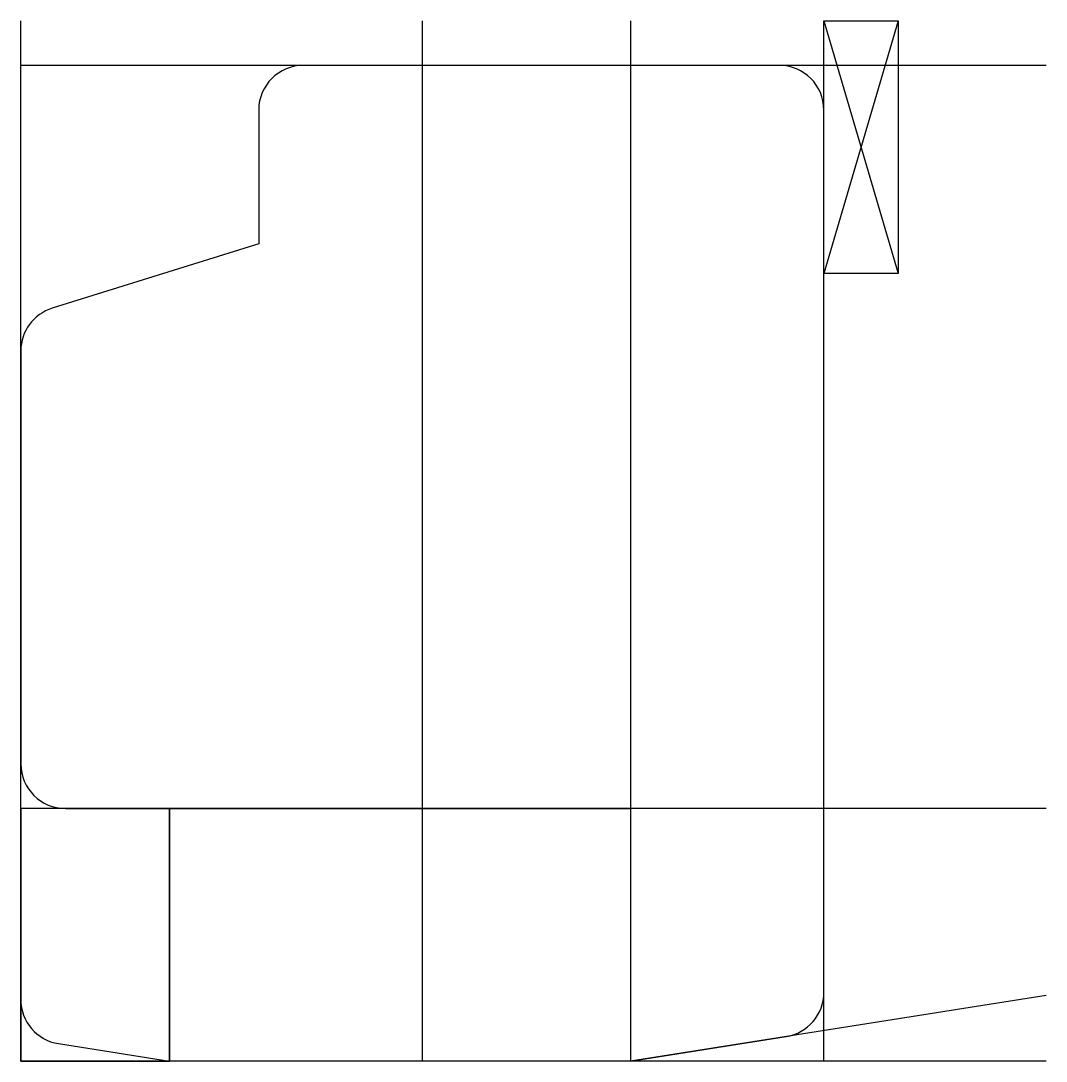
# Model space of a CAD drawing. Extents: x -59 to 9.9, y -53 to 17.
import ezdxf

# ---------------------------------------------------------------- set-up
doc = ezdxf.new("R2010")
doc.units = 0
doc.layers.get('0').update_dxf_attribs({"linetype": 'CONTINUOUS'})

msp = doc.modelspace()

# ---------------------------------------------------------------- linework, layer by layer
at = {"linetype": 'CONTINUOUS'}
for p, q in [((-59, -53), (-59, 17)), ((-32, -53), (-32, 17)), ((-18, 17), (-18, -53)), ((-5, -53), (-5, 17)), ((-5, 17), (0, 17)), ((-5, 0), (-5, 17)), ((0, 17), (-5, 0)), ((-5, 17), (0, 0)), ((0, 17), (0, 0)), ((9.95, 14), (-59, 14)), ((-8, 14), (-40, 14)), ((-43, 11), (-43, 2)), ((-5, -48.38), (-5, 11)), ((-43, 2), (-56.89, -2.34)), ((0, 0), (-5, 0)), ((-59, -5.21), (-59, -33)), ((9.95, -36), (-59, -36)), ((-59, -36), (-59, -53)), ((-49, -36), (-59, -36)), ((-59, -36), (-59, -48.85)), ((-49, -36), (-59, -36)), ((-56, -36), (-18, -36)), ((-49, -36), (-49, -53)), ((-49, -53), (-49, -36)), ((-18, -36), (-18, -53)), ((9.95, -48.57), (-18, -53)), ((-18, -53), (-7.53, -51.34)), ((-56.47, -51.82), (-49, -53)), ((9.95, -53), (-59, -53)), ((-59, -53), (-49, -53))]:
    msp.add_line(p, q, dxfattribs=at)
for centre, start, end in [((-40, 11), 90, 180), ((-8, 11), 0, 90), ((-56, -5.205), 107.25742, 180.09655), ((-56, -33), 180, 270), ((-56, -48.857), 179.86547, 260.98669), ((-8, -48.377), 279.01344, 359.94357)]:
    msp.add_arc(centre, 3, start, end, dxfattribs=at)

doc.saveas('drawing.dxf')
